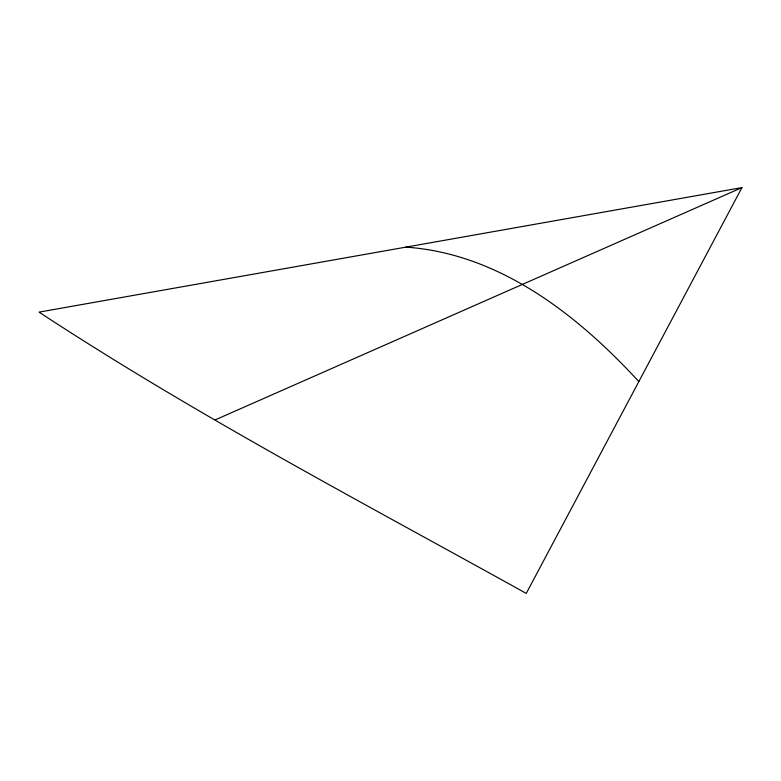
<?xml version="1.0" encoding="UTF-8"?>
<svg xmlns="http://www.w3.org/2000/svg" width="781" height="781" viewBox="0 0 781 781"><rect width="100%" height="100%" fill="white"/><g stroke="black" fill="none" stroke-linecap="round" stroke-linejoin="round"><path stroke-width="1.17" d="M741.95 187.596L526.248 593.404C362.374 502.388 195.894 415.062 39.05 312.127L741.95 187.596L215.214 419.875M405.935 247.128C499.42 253.552 577.735 315.085 638.838 381.587"/></g></svg>
